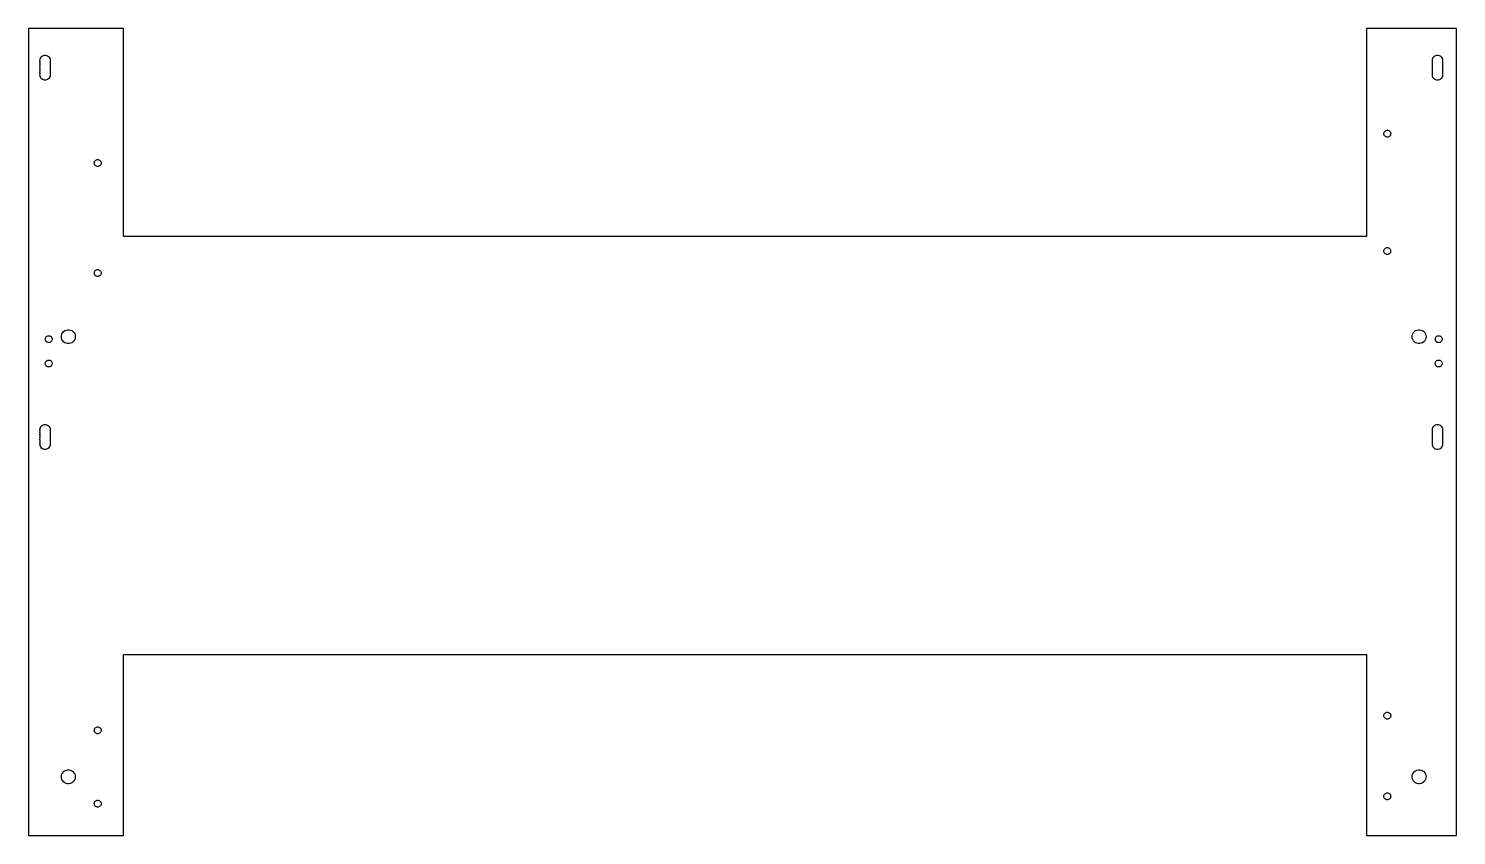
# Model space of a CAD drawing. Extents: x 5 to 588, y 82 to 412.
import ezdxf

# ---------------------------------------------------------------- set-up
doc = ezdxf.new("R2010")
doc.units = 0
doc.layers.get('0').update_dxf_attribs({"linetype": 'CONTINUOUS'})

msp = doc.modelspace()

# ---------------------------------------------------------------- linework, layer by layer
at = {"color": 5}
for points in [[(43.99362, 156.092403), (551.55883, 156.092403), (551.55883, 82.204391), (588.277388, 82.204391), (588.277388, 411.704975), (551.55883, 411.704975), (551.55883, 326.833614), (43.99362, 326.833614), (43.99362, 411.704975), (5.276787, 411.704975), (5.276787, 82.204391), (43.99362, 82.204391)], [(11.801698, 390.647899), (11.372665, 390.739789), (10.971909, 390.917509), (10.617012, 391.175134), (10.323564, 391.50163), (10.104152, 391.881042), (9.968668, 392.297417), (9.922807, 392.733768), (9.968668, 393.170093), (9.98925, 393.23301), (9.968668, 393.295902), (9.922807, 393.732226), (9.968668, 394.168577), (9.98925, 394.231469), (9.968668, 394.29436), (9.922807, 394.730711), (9.968668, 395.167035), (9.98925, 395.229927), (9.968668, 395.292845), (9.922807, 395.729169), (9.968668, 396.16552), (9.98925, 396.228411), (9.968668, 396.291303), (9.922807, 396.727627), (9.968668, 397.163978), (9.98925, 397.226869), (9.968668, 397.289761), (9.922807, 397.726112), (9.968668, 398.162436), (9.98925, 398.225328), (9.968668, 398.288219), (9.922807, 398.72457), (9.968668, 399.160921), (10.104152, 399.577269), (10.323564, 399.956708), (10.617012, 400.283204), (10.971909, 400.540802), (11.372665, 400.718549), (11.801698, 400.810439), (12.240322, 400.810439), (12.669354, 400.718549), (13.070111, 400.540802), (13.425007, 400.283204), (13.718456, 399.956708), (13.937768, 399.577269), (14.073352, 399.160921), (14.119213, 398.72457), (14.073352, 398.288219), (14.05277, 398.225328), (14.073352, 398.162436), (14.119213, 397.726112), (14.073352, 397.289761), (14.05277, 397.226869), (14.073352, 397.163978), (14.119213, 396.727627), (14.073352, 396.291303), (14.05277, 396.228411), (14.073352, 396.16552), (14.119213, 395.729169), (14.073352, 395.292845), (14.05277, 395.229927), (14.073352, 395.167035), (14.119213, 394.730711), (14.073352, 394.29436), (14.05277, 394.231469), (14.073352, 394.168577), (14.119213, 393.732226), (14.073352, 393.295902), (14.05277, 393.23301), (14.073352, 393.170093), (14.119213, 392.733768), (14.073352, 392.297417), (13.937768, 391.881042), (13.718456, 391.50163), (13.425007, 391.175134), (13.070111, 390.917509), (12.669354, 390.739789), (12.240322, 390.647899)], [(580.315202, 390.647899), (579.885572, 390.739789), (579.484913, 390.917509), (579.130213, 391.175134), (578.836446, 391.50163), (578.617662, 391.881042), (578.481772, 392.297417), (578.435814, 392.733768), (578.481772, 393.170093), (578.50188, 393.23301), (578.481772, 393.295902), (578.435814, 393.732226), (578.481772, 394.168577), (578.50188, 394.231469), (578.481772, 394.29436), (578.435814, 394.730711), (578.481772, 395.167035), (578.50188, 395.229927), (578.481772, 395.292845), (578.435814, 395.729169), (578.481772, 396.16552), (578.50188, 396.228411), (578.481772, 396.291303), (578.435814, 396.727627), (578.481772, 397.163978), (578.50188, 397.226869), (578.481772, 397.289761), (578.435814, 397.726112), (578.481772, 398.162436), (578.50188, 398.225328), (578.481772, 398.288219), (578.435814, 398.72457), (578.481772, 399.160921), (578.617662, 399.577269), (578.836446, 399.956708), (579.130213, 400.283204), (579.484913, 400.540802), (579.885572, 400.718549), (580.315202, 400.810439), (580.752823, 400.810439), (581.18248, 400.718549), (581.583112, 400.540802), (581.937813, 400.283204), (582.231553, 399.956708), (582.45039, 399.577269), (582.58628, 399.160921), (582.632211, 398.72457), (582.58628, 398.288219), (582.566171, 398.225328), (582.58628, 398.162436), (582.632211, 397.726112), (582.58628, 397.289761), (582.566171, 397.226869), (582.58628, 397.163978), (582.632211, 396.727627), (582.58628, 396.291303), (582.566171, 396.228411), (582.58628, 396.16552), (582.632211, 395.729169), (582.58628, 395.292845), (582.566171, 395.229927), (582.58628, 395.167035), (582.632211, 394.730711), (582.58628, 394.29436), (582.566171, 394.231469), (582.58628, 394.168577), (582.632211, 393.732226), (582.58628, 393.295902), (582.566171, 393.23301), (582.58628, 393.170093), (582.632211, 392.733768), (582.58628, 392.297417), (582.45039, 391.881042), (582.231553, 391.50163), (581.937813, 391.175134), (581.583112, 390.917509), (581.18248, 390.739789), (580.752823, 390.647899)], [(559.905694, 367.380176), (559.618938, 367.441057), (559.352159, 367.559881), (559.115357, 367.731622), (558.919539, 367.948289), (558.773648, 368.201893), (558.683716, 368.479493), (558.652759, 368.770059), (558.683716, 369.060598), (558.773648, 369.338199), (558.919539, 369.591802), (559.115357, 369.808469), (559.352159, 369.98021), (559.618938, 370.099034), (559.905694, 370.159915), (560.197423, 370.159915), (560.484179, 370.099034), (560.750958, 369.98021), (560.98776, 369.808469), (561.183578, 369.591802), (561.32947, 369.338199), (561.419375, 369.060598), (561.450358, 368.770059), (561.419375, 368.479493), (561.32947, 368.201893), (561.183578, 367.948289), (560.98776, 367.731622), (560.750958, 367.559881), (560.484179, 367.441057), (560.197423, 367.380176)], [(33.356434, 355.398335), (33.070377, 355.459215), (32.803206, 355.57804), (32.56661, 355.749781), (32.370977, 355.966448), (32.224702, 356.220051), (32.134381, 356.497652), (32.103806, 356.788217), (32.134381, 357.078783), (32.224702, 357.356357), (32.370977, 357.60996), (32.56661, 357.826627), (32.803206, 357.998369), (33.070377, 358.117193), (33.356434, 358.178074), (33.648785, 358.178074), (33.934839, 358.117193), (34.20201, 357.998369), (34.438606, 357.826627), (34.634239, 357.60996), (34.780514, 357.356357), (34.870835, 357.078783), (34.901412, 356.788217), (34.870835, 356.497652), (34.780514, 356.220051), (34.634239, 355.966448), (34.438606, 355.749781), (34.20201, 355.57804), (33.934839, 355.459215), (33.648785, 355.398335)], [(559.905694, 319.452808), (559.618938, 319.513701), (559.352159, 319.632523), (559.115357, 319.804256), (558.919539, 320.020929), (558.773648, 320.274548), (558.683716, 320.552133), (558.652759, 320.842688), (558.683716, 321.133242), (558.773648, 321.41083), (558.919539, 321.664438), (559.115357, 321.881119), (559.352159, 322.052855), (559.618938, 322.171674), (559.905694, 322.23257), (560.197423, 322.23257), (560.484179, 322.171674), (560.750958, 322.052855), (560.98776, 321.881119), (561.183578, 321.664438), (561.32947, 321.41083), (561.419375, 321.133242), (561.450358, 320.842688), (561.419375, 320.552133), (561.32947, 320.274548), (561.183578, 320.020929), (560.98776, 319.804256), (560.750958, 319.632523), (560.484179, 319.513701), (560.197423, 319.452808)], [(33.356434, 310.466428), (33.070377, 310.527324), (32.803206, 310.646143), (32.56661, 310.817879), (32.370977, 311.034549), (32.224702, 311.288168), (32.134381, 311.565745), (32.103806, 311.856311), (32.134381, 312.146865), (32.224702, 312.42445), (32.370977, 312.678059), (32.56661, 312.894731), (32.803206, 313.066475), (33.070377, 313.185294), (33.356434, 313.246191), (33.648785, 313.246191), (33.934839, 313.185294), (34.20201, 313.066475), (34.438606, 312.894731), (34.634239, 312.678059), (34.780514, 312.42445), (34.870835, 312.146865), (34.901412, 311.856311), (34.870835, 311.565745), (34.780514, 311.288168), (34.634239, 311.034549), (34.438606, 310.817879), (34.20201, 310.646143), (33.934839, 310.527324), (33.648785, 310.466428)], [(13.373551, 283.507281), (13.087496, 283.568177), (12.820325, 283.686996), (12.583728, 283.858732), (12.388096, 284.075402), (12.241821, 284.329021), (12.151498, 284.606598), (12.120924, 284.897163), (12.151498, 285.187718), (12.241821, 285.465292), (12.388096, 285.718911), (12.583728, 285.935584), (12.820325, 286.107328), (13.087496, 286.226147), (13.373551, 286.287043), (13.665901, 286.287043), (13.951956, 286.226147), (14.219127, 286.107328), (14.455724, 285.935584), (14.651357, 285.718911), (14.797631, 285.465292), (14.887954, 285.187718), (14.918528, 284.897163), (14.887954, 284.606598), (14.797631, 284.329021), (14.651357, 284.075402), (14.455724, 283.858732), (14.219127, 283.686996), (13.951956, 283.568177), (13.665901, 283.507281)], [(21.215234, 283.065958), (20.632933, 283.18877), (20.089099, 283.431398), (19.607511, 283.780868), (19.209152, 284.223201), (18.911508, 284.738416), (18.727565, 285.303566), (18.665318, 285.895666), (18.727565, 286.487767), (18.911508, 287.052906), (19.209152, 287.568132), (19.607511, 288.010465), (20.089099, 288.359935), (20.632933, 288.602563), (21.215234, 288.725375), (21.810524, 288.725375), (22.392825, 288.602563), (22.93666, 288.359935), (23.418247, 288.010465), (23.816606, 287.568132), (24.114251, 287.052906), (24.298193, 286.487767), (24.36044, 285.895666), (24.298193, 285.303566), (24.114251, 284.738416), (23.816606, 284.223201), (23.418247, 283.780868), (22.93666, 283.431398), (22.392825, 283.18877), (21.810524, 283.065958)], [(572.742669, 283.065958), (572.160162, 283.18877), (571.616655, 283.431398), (571.135087, 283.780868), (570.736413, 284.223201), (570.43865, 284.738416), (570.254818, 285.303566), (570.192853, 285.895666), (570.254818, 286.487767), (570.43865, 287.052906), (570.736413, 287.568132), (571.135087, 288.010465), (571.616655, 288.359935), (572.160162, 288.602563), (572.742669, 288.725375), (573.338166, 288.725375), (573.920673, 288.602563), (574.464206, 288.359935), (574.945801, 288.010465), (575.344449, 287.568132), (575.642211, 287.052906), (575.826043, 286.487767), (575.888009, 285.895666), (575.826043, 285.303566), (575.642211, 284.738416), (575.344449, 284.223201), (574.945801, 283.780868), (574.464206, 283.431398), (573.920673, 283.18877), (573.338166, 283.065958)], [(580.887708, 283.507281), (580.600952, 283.568177), (580.334173, 283.686996), (580.097397, 283.858732), (579.901553, 284.075402), (579.755688, 284.329021), (579.665756, 284.606598), (579.634773, 284.897163), (579.665756, 285.187718), (579.755688, 285.465292), (579.901553, 285.718911), (580.097397, 285.935584), (580.334173, 286.107328), (580.600952, 286.226147), (580.887708, 286.287043), (581.179464, 286.287043), (581.466219, 286.226147), (581.732999, 286.107328), (581.969774, 285.935584), (582.165619, 285.718911), (582.311484, 285.465292), (582.401389, 285.187718), (582.432398, 284.897163), (582.401389, 284.606598), (582.311484, 284.329021), (582.165619, 284.075402), (581.969774, 283.858732), (581.732999, 283.686996), (581.466219, 283.568177), (581.179464, 283.507281)], [(13.373551, 273.522419), (13.087496, 273.583313), (12.820325, 273.702132), (12.583728, 273.873878), (12.388096, 274.090548), (12.241821, 274.344167), (12.151498, 274.621744), (12.120924, 274.912299), (12.151498, 275.202864), (12.241821, 275.480439), (12.388096, 275.734058), (12.583728, 275.95073), (12.820325, 276.122466), (13.087496, 276.241285), (13.373551, 276.302179), (13.665901, 276.302179), (13.951956, 276.241285), (14.219127, 276.122466), (14.455724, 275.95073), (14.651357, 275.734058), (14.797631, 275.480439), (14.887954, 275.202864), (14.918528, 274.912299), (14.887954, 274.621744), (14.797631, 274.344167), (14.651357, 274.090548), (14.455724, 273.873878), (14.219127, 273.702132), (13.951956, 273.583313), (13.665901, 273.522419)], [(580.887708, 273.522419), (580.600952, 273.583313), (580.334173, 273.702132), (580.097397, 273.873878), (579.901553, 274.090548), (579.755688, 274.344167), (579.665756, 274.621744), (579.634773, 274.912299), (579.665756, 275.202864), (579.755688, 275.480439), (579.901553, 275.734058), (580.097397, 275.95073), (580.334173, 276.122466), (580.600952, 276.241285), (580.887708, 276.302179), (581.179464, 276.302179), (581.466219, 276.241285), (581.732999, 276.122466), (581.969774, 275.95073), (582.165619, 275.734058), (582.311484, 275.480439), (582.401389, 275.202864), (582.432398, 274.912299), (582.401389, 274.621744), (582.311484, 274.344167), (582.165619, 274.090548), (581.969774, 273.873878), (581.732999, 273.702132), (581.466219, 273.583313), (581.179464, 273.522419)], [(11.801698, 239.876415), (11.372665, 239.968307), (10.971909, 240.146041), (10.617012, 240.40365), (10.323564, 240.730151), (10.104152, 241.109579), (9.968668, 241.525944), (9.922807, 241.962286), (9.968668, 242.398619), (9.98925, 242.461513), (9.968668, 242.524407), (9.922807, 242.96075), (9.968668, 243.397093), (9.98925, 243.459987), (9.968668, 243.522881), (9.922807, 243.959213), (9.968668, 244.395556), (9.98925, 244.45845), (9.968668, 244.521344), (9.922807, 244.957687), (9.968668, 245.39402), (9.98925, 245.456916), (9.968668, 245.51981), (9.922807, 245.956153), (9.968668, 246.392486), (9.98925, 246.45538), (9.968668, 246.518274), (9.922807, 246.954617), (9.968668, 247.39096), (9.98925, 247.453854), (9.968668, 247.516748), (9.922807, 247.95308), (9.968668, 248.389423), (10.104152, 248.805787), (10.323564, 249.185216), (10.617012, 249.511717), (10.971909, 249.769336), (11.372665, 249.94706), (11.801698, 250.038952), (12.240322, 250.038952), (12.669354, 249.94706), (13.070111, 249.769336), (13.425007, 249.511717), (13.718456, 249.185216), (13.937768, 248.805787), (14.073352, 248.389423), (14.119213, 247.95308), (14.073352, 247.516748), (14.05277, 247.453854), (14.073352, 247.39096), (14.119213, 246.954617), (14.073352, 246.518274), (14.05277, 246.45538), (14.073352, 246.392486), (14.119213, 245.956153), (14.073352, 245.51981), (14.05277, 245.456916), (14.073352, 245.39402), (14.119213, 244.957687), (14.073352, 244.521344), (14.05277, 244.45845), (14.073352, 244.395556), (14.119213, 243.959213), (14.073352, 243.522881), (14.05277, 243.459987), (14.073352, 243.397093), (14.119213, 242.96075), (14.073352, 242.524407), (14.05277, 242.461513), (14.073352, 242.398619), (14.119213, 241.962286), (14.073352, 241.525944), (13.937768, 241.109579), (13.718456, 240.730151), (13.425007, 240.40365), (13.070111, 240.146041), (12.669354, 239.968307), (12.240322, 239.876415)], [(580.315202, 239.876415), (579.885572, 239.968307), (579.484913, 240.146041), (579.130213, 240.40365), (578.836446, 240.730151), (578.617662, 241.109579), (578.481772, 241.525944), (578.435814, 241.962286), (578.481772, 242.398619), (578.50188, 242.461513), (578.481772, 242.524407), (578.435814, 242.96075), (578.481772, 243.397093), (578.50188, 243.459987), (578.481772, 243.522881), (578.435814, 243.959213), (578.481772, 244.395556), (578.50188, 244.45845), (578.481772, 244.521344), (578.435814, 244.957687), (578.481772, 245.39402), (578.50188, 245.456916), (578.481772, 245.51981), (578.435814, 245.956153), (578.481772, 246.392486), (578.50188, 246.45538), (578.481772, 246.518274), (578.435814, 246.954617), (578.481772, 247.39096), (578.50188, 247.453854), (578.481772, 247.516748), (578.435814, 247.95308), (578.481772, 248.389423), (578.617662, 248.805787), (578.836446, 249.185216), (579.130213, 249.511717), (579.484913, 249.769336), (579.885572, 249.94706), (580.315202, 250.038952), (580.752823, 250.038952), (581.18248, 249.94706), (581.583112, 249.769336), (581.937813, 249.511717), (582.231553, 249.185216), (582.45039, 248.805787), (582.58628, 248.389423), (582.632211, 247.95308), (582.58628, 247.516748), (582.566171, 247.453854), (582.58628, 247.39096), (582.632211, 246.954617), (582.58628, 246.518274), (582.566171, 246.45538), (582.58628, 246.392486), (582.632211, 245.956153), (582.58628, 245.51981), (582.566171, 245.456916), (582.58628, 245.39402), (582.632211, 244.957687), (582.58628, 244.521344), (582.566171, 244.45845), (582.58628, 244.395556), (582.632211, 243.959213), (582.58628, 243.522881), (582.566171, 243.459987), (582.58628, 243.397093), (582.632211, 242.96075), (582.58628, 242.524407), (582.566171, 242.461513), (582.58628, 242.398619), (582.632211, 241.962286), (582.58628, 241.525944), (582.45039, 241.109579), (582.231553, 240.730151), (581.937813, 240.40365), (581.583112, 240.146041), (581.18248, 239.968307), (580.752823, 239.876415)], [(559.905694, 129.740044), (559.618938, 129.800747), (559.352159, 129.919669), (559.115357, 130.091408), (558.919539, 130.308578), (558.773648, 130.561694), (558.683716, 130.839572), (558.652759, 131.130233), (558.683716, 131.420891), (558.773648, 131.698772), (558.919539, 131.951889), (559.115357, 132.169059), (559.352159, 132.340797), (559.618938, 132.459717), (559.905694, 132.520423), (560.197423, 132.520423), (560.484179, 132.459717), (560.750958, 132.340797), (560.98776, 132.169059), (561.183578, 131.951889), (561.32947, 131.698772), (561.419375, 131.420891), (561.450358, 131.130233), (561.419375, 130.839572), (561.32947, 130.561694), (561.183578, 130.308578), (560.98776, 130.091408), (560.750958, 129.919669), (560.484179, 129.800747), (560.197423, 129.740044)], [(33.356434, 123.749125), (33.070377, 123.809829), (32.803206, 123.928748), (32.56661, 124.100489), (32.370977, 124.317659), (32.224702, 124.570776), (32.134381, 124.848654), (32.103806, 125.139315), (32.134381, 125.429973), (32.224702, 125.707852), (32.370977, 125.960968), (32.56661, 126.178141), (32.803206, 126.349879), (33.070377, 126.468799), (33.356434, 126.529505), (33.648785, 126.529505), (33.934839, 126.468799), (34.20201, 126.349879), (34.438606, 126.178141), (34.634239, 125.960968), (34.780514, 125.707852), (34.870835, 125.429973), (34.901412, 125.139315), (34.870835, 124.848654), (34.780514, 124.570776), (34.634239, 124.317659), (34.438606, 124.100489), (34.20201, 123.928748), (33.934839, 123.809829), (33.648785, 123.749125)], [(21.215234, 103.33796), (20.632933, 103.461643), (20.089099, 103.703616), (19.607511, 104.053306), (19.209152, 104.495406), (18.911508, 105.010615), (18.727565, 105.576408), (18.665318, 106.168071), (18.727565, 106.759714), (18.911508, 107.325507), (19.209152, 107.840726), (19.607511, 108.282816), (20.089099, 108.632505), (20.632933, 108.874479), (21.215234, 108.998161), (21.810524, 108.998161), (22.392825, 108.874479), (22.93666, 108.632505), (23.418247, 108.282816), (23.816606, 107.840726), (24.114251, 107.325507), (24.298193, 106.759714), (24.36044, 106.168071), (24.298193, 105.576408), (24.114251, 105.010615), (23.816606, 104.495406), (23.418247, 104.053306), (22.93666, 103.703616), (22.392825, 103.461643), (21.810524, 103.33796)], [(572.742669, 103.33796), (572.160162, 103.461643), (571.616655, 103.703616), (571.135087, 104.053306), (570.736413, 104.495406), (570.43865, 105.010615), (570.254818, 105.576408), (570.192853, 106.168071), (570.254818, 106.759714), (570.43865, 107.325507), (570.736413, 107.840726), (571.135087, 108.282816), (571.616655, 108.632505), (572.160162, 108.874479), (572.742669, 108.998161), (573.338166, 108.998161), (573.920673, 108.874479), (574.464206, 108.632505), (574.945801, 108.282816), (575.344449, 107.840726), (575.642211, 107.325507), (575.826043, 106.759714), (575.888009, 106.168071), (575.826043, 105.576408), (575.642211, 105.010615), (575.344449, 104.495406), (574.945801, 104.053306), (574.464206, 103.703616), (573.920673, 103.461643), (573.338166, 103.33796)], [(559.905694, 96.789965), (559.618938, 96.850723), (559.352159, 96.969582), (559.115357, 97.141362), (558.919539, 97.358533), (558.773648, 97.611609), (558.683716, 97.889558), (558.652759, 98.180198), (558.683716, 98.470817), (558.773648, 98.748756), (558.919539, 99.001842), (559.115357, 99.219013), (559.352159, 99.390793), (559.618938, 99.509642), (559.905694, 99.5704), (560.197423, 99.5704), (560.484179, 99.509642), (560.750958, 99.390793), (560.98776, 99.219013), (561.183578, 99.001842), (561.32947, 98.748756), (561.419375, 98.470817), (561.450358, 98.180178), (561.419375, 97.889558), (561.32947, 97.611609), (561.183578, 97.358533), (560.98776, 97.141362), (560.750958, 96.969582), (560.484179, 96.850723), (560.197423, 96.789965)], [(33.356434, 93.794505), (33.070377, 93.855263), (32.803206, 93.974123), (32.56661, 94.145902), (32.370977, 94.363073), (32.224702, 94.61615), (32.134381, 94.894098), (32.103806, 95.184738), (32.134381, 95.475357), (32.224702, 95.753296), (32.370977, 96.006382), (32.56661, 96.223553), (32.803206, 96.395333), (33.070377, 96.514183), (33.356434, 96.57494), (33.648785, 96.57494), (33.934839, 96.514183), (34.20201, 96.395333), (34.438606, 96.223553), (34.634239, 96.006382), (34.780514, 95.753296), (34.870835, 95.475357), (34.901412, 95.184718), (34.870835, 94.894098), (34.780514, 94.61615), (34.634239, 94.363073), (34.438606, 94.145902), (34.20201, 93.974123), (33.934839, 93.855263), (33.648785, 93.794505)]]:
    msp.add_lwpolyline(points, close=True, dxfattribs=at)

doc.saveas('drawing.dxf')
